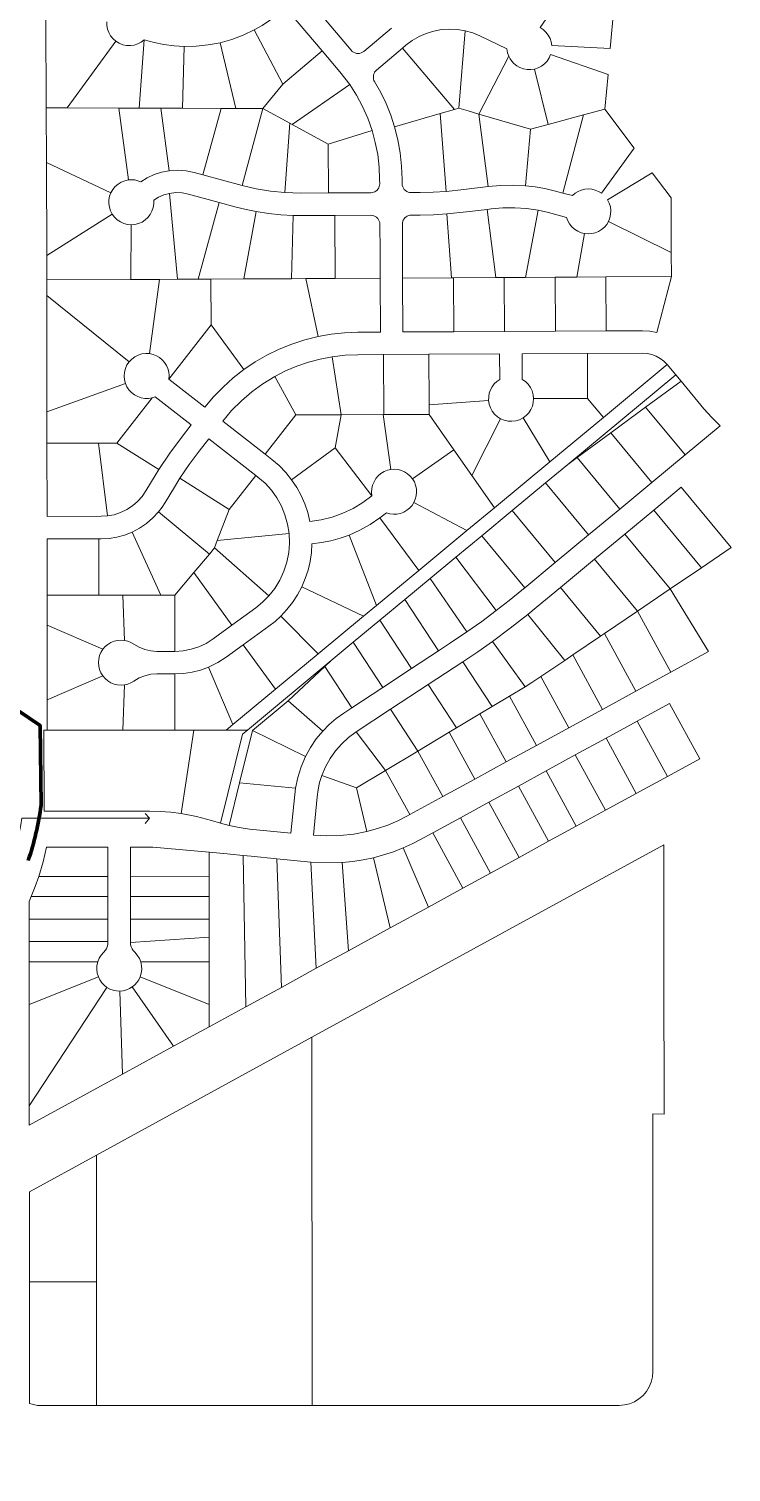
# Model space of a CAD drawing. Header units: feet. Extents: x 2741712 to 2750472, y 1004852 to 1013442.
# Drawn here: x 2748906 to 2750467, y 1007276 to 1010485 of the extents above; entities that cross this region are included whole.
import ezdxf
from ezdxf.lldxf.tags import DXFTag

# ---------------------------------------------------------------- set-up
doc = ezdxf.new("R2010")
doc.units = ezdxf.units.FT
doc.header["$LTSCALE"] = 0.015
doc.header["$MEASUREMENT"] = 0
doc.layers.add('Carver County Parcels', color=7, linetype='Continuous')
doc.layers.add('F1', color=112, linetype='F1', lineweight=5)
doc.layers.add('Route_3_PSAs', color=1, linetype='Continuous', lineweight=100)
doc.styles.add('Line', font='txt.shx', dxfattribs={"height": 3})
tags = doc.linetypes.add('BBF', pattern='A,100,-5,["BBF",Line,S=1,R=0,X=0,Y=-1.5],-12', length=117).pattern_tags.tags
tags[6] = DXFTag(74, 10)
tags = doc.linetypes.add('F1', pattern='A,15,-5,["F1",Line,S=1.5,R=0,X=0,Y=-1.5],-12', length=32).pattern_tags.tags
tags[6] = DXFTag(74, 10)

msp = doc.modelspace()

# ---------------------------------------------------------------- linework, layer by layer
at = {"layer": 'Carver County Parcels', "lineweight": 5, "ltscale": 100}
for points in [[(2750206.1, 1010530), (2750107.3, 1010583), (2750042.3, 1010487.8), (2750049.2, 1010483.2), (2750055.3, 1010477.5), (2750060.4, 1010470.9), (2750064.3, 1010463.6), (2750066.9, 1010455.6), (2750068.1, 1010447.4), (2750198.2, 1010441.4), (2750206.1, 1010530)], [(2749908.3, 1010469.2), (2749892.4, 1010475.8), (2749875.8, 1010480.6), (2749861.6, 1010308.4), (2749882.7, 1010302.3), (2749906.4, 1010295.4), (2749972.5, 1010423.8), (2749969.8, 1010431.8), (2749968.4, 1010440.3), (2749908.3, 1010469.2)], [(2749668.9, 1010259), (2749659.4, 1010285.9), (2749647.9, 1010311.9), (2749634.4, 1010337.1), (2749619.1, 1010361.1), (2749491.2, 1010272.3), (2749571.4, 1010228.7), (2749668.9, 1010259)], [(2750333.2, 1010108.9), (2750291.5, 1010164.7), (2750192.2, 1010104.7), (2750195.9, 1010097.3), (2750198.3, 1010089.3), (2750199.4, 1010081), (2750199, 1010072.7), (2750197.3, 1010064.5), (2750194.3, 1010056.8), (2750333.7, 1009987.9), (2750333.2, 1010108.9)], [(2749260.8, 1010117.5), (2749246.9, 1010120.2), (2749232.8, 1010120.7), (2749218.8, 1010119), (2749236.4, 1009928.1), (2749282.8, 1009928.3), (2749329.3, 1010098.9), (2749260.8, 1010117.5)], [(2749133.7, 1010049.3), (2749125.4, 1010050.1), (2749117.3, 1010052.2), (2749109.7, 1010055.6), (2749102.8, 1010060.3), (2749096.8, 1010066), (2749091.7, 1010072.6), (2748946.2, 1009980.7), (2748946.5, 1009926.5), (2749132.8, 1009927.5), (2749133.7, 1010049.3)], [(2749493.8, 1010069.9), (2749466.2, 1010071.4), (2749438.6, 1010074.2), (2749411.2, 1010078.5), (2749383.8, 1009928.9), (2749490, 1009929.4), (2749493.8, 1010069.9)], [(2749383.9, 1009727.2), (2749311.4, 1009826.5), (2749217.4, 1009706.2), (2749297.6, 1009643.6), (2749316.9, 1009666.7), (2749337.9, 1009688.4), (2749360.2, 1009708.6), (2749383.9, 1009727.2)], [(2749795.3, 1009761.2), (2749694.3, 1009760.7), (2749695, 1009627.1), (2749796, 1009627.1), (2749795.9, 1009649.2), (2749795.3, 1009761.2)], [(2750270.3, 1009763.8), (2750147.3, 1009763.1), (2750147.8, 1009663.1), (2750182.8, 1009620.9), (2750324.6, 1009738.4), (2750317.5, 1009745.8), (2750309.3, 1009752.2), (2750300.3, 1009757.2), (2750290.7, 1009760.9), (2750280.6, 1009763.1), (2750270.3, 1009763.8)], [(2750406.3, 1009640.4), (2750355.5, 1009701.7), (2750276.6, 1009643.6), (2750364.3, 1009537.6), (2750442.2, 1009602.1), (2750423.7, 1009620.7), (2750406.3, 1009640.4)], [(2749266.8, 1009604.2), (2749186.7, 1009666.8), (2749180.3, 1009664.7), (2749101.6, 1009563.8), (2749195.3, 1009505.2), (2749219.4, 1009541.6), (2749245.3, 1009576.6), (2749266.8, 1009604.2)], [(2749061, 1009563.8), (2748946.6, 1009563.7), (2748946.7, 1009401), (2749066.7, 1009401.1), (2749080.9, 1009401.9), (2749061, 1009563.8)], [(2749410.5, 1009492), (2749306.2, 1009573.5), (2749284.7, 1009545.9), (2749262.7, 1009516.3), (2749242.1, 1009485.7), (2749351.2, 1009415.9), (2749410.5, 1009492)], [(2750466.6, 1009331.7), (2750355.9, 1009465.6), (2750294.7, 1009414.9), (2750400.6, 1009286.9), (2750466.6, 1009331.7)], [(2749772.8, 1009280.9), (2749686.4, 1009397.4), (2749664.7, 1009382.7), (2749641.7, 1009370), (2749617.7, 1009359.3), (2749678.9, 1009203.1), (2749772.8, 1009280.9)], [(2749061.8, 1009351.1), (2748946.7, 1009351), (2748946.8, 1009225.8), (2749061.9, 1009225.8), (2749061.8, 1009351.1)], [(2749649.8, 1009178.9), (2749512.6, 1009244.5), (2749503.1, 1009226.7), (2749492.1, 1009209.8), (2749479.7, 1009193.9), (2749466, 1009179.2), (2749548.8, 1009095.2), (2749649.8, 1009178.9)], [(2750397.1, 1008862.3), (2750330.1, 1008985.2), (2750258.2, 1008945.9), (2750325.2, 1008823), (2750397.1, 1008862.3)], [(2749082, 1008665.7), (2748945.6, 1008665.6), (2748937.8, 1008632.9), (2748928.3, 1008600.6), (2749082, 1008600.7), (2749082, 1008665.7)], [(2749182, 1008665.7), (2749132, 1008665.7), (2749132, 1008600.7), (2749307, 1008600.8), (2749307, 1008654.2), (2749182, 1008665.7)], [(2749400.6, 1008645.2), (2749382.2, 1008647), (2749388.2, 1008310.6), (2749467.4, 1008353.9), (2749457.4, 1008639.7), (2749400.6, 1008645.2)], [(2749535.6, 1007424.3), (2749535.2, 1008242.8), (2749056.3, 1007981), (2749056.5, 1007699.1), (2749056.6, 1007424.1), (2749535.6, 1007424.3)]]:
    msp.add_lwpolyline(points, close=True, dxfattribs=at)
for points in [[(2748943.7, 1010509.1), (2748944.6, 1010309.5), (2748991.3, 1010309.3), (2749099.6, 1010457.2), (2749093.3, 1010462.6), (2749088, 1010469.1), (2749083.9, 1010476.3), (2749081, 1010484.1), (2749079.4, 1010492.3), (2749079.3, 1010500.6), (2749079.3, 1010500.6)], [(2749558.1, 1010435.7), (2749490.2, 1010515.9), (2749490.2, 1010515.9), (2749487.8, 1010518.2), (2749485.2, 1010520.1), (2749482.2, 1010521.5), (2749479.1, 1010522.4), (2749475.8, 1010522.8), (2749472.6, 1010522.7), (2749469.4, 1010522), (2749466.3, 1010520.8), (2749463.5, 1010519.2), (2749441.3, 1010503.5), (2749424.4, 1010492.3), (2749406.9, 1010482.3)], [(2749552.7, 1010519.5), (2749622.5, 1010437.1), (2749624.9, 1010434.6), (2749627.8, 1010432.6), (2749631, 1010431.2), (2749634.3, 1010430.3), (2749637.8, 1010430), (2749641.3, 1010430.3), (2749644.7, 1010431.2), (2749647.8, 1010432.7), (2749650.7, 1010434.7), (2749711.7, 1010486.4), (2749711.7, 1010486.4)], [(2749470.9, 1010361.7), (2749406.9, 1010482.3), (2749382.6, 1010470.7), (2749357.4, 1010461.2), (2749331.4, 1010453.9), (2749365.9, 1010307.8), (2749426.5, 1010307.5)], [(2749875.8, 1010480.6), (2749858.5, 1010483.5), (2749840.9, 1010484.3), (2749823.4, 1010483.1), (2749806.1, 1010479.9), (2749789.3, 1010474.8), (2749773.2, 1010467.7), (2749758, 1010458.8), (2749744, 1010448.3), (2749736.4, 1010441.8), (2749851.8, 1010305.6)], [(2749162.8, 1010460.5), (2749156, 1010455.3), (2749148.4, 1010451.4), (2749140.3, 1010448.8), (2749131.8, 1010447.6), (2749123.2, 1010447.9), (2749114.9, 1010449.6), (2749106.9, 1010452.7), (2749099.6, 1010457.2)], [(2749251.2, 1010445.6), (2749228.8, 1010447), (2749206.5, 1010449.9), (2749184.4, 1010454.4), (2749162.8, 1010460.5), (2749151.2, 1010308.7), (2749199.4, 1010308.5), (2749247.9, 1010308.3)], [(2749331.4, 1010453.9), (2749305, 1010448.9), (2749278.2, 1010446.1), (2749251.2, 1010445.6), (2749247.9, 1010308.3), (2749333.3, 1010307.9)], [(2749619.1, 1010361.1), (2749608.5, 1010375.5), (2749597.2, 1010389.5), (2749597.2, 1010389.5), (2749558.1, 1010435.7), (2749470.9, 1010361.7), (2749426.5, 1010307.5), (2749485.8, 1010275.2), (2749491.2, 1010272.3)], [(2749736.4, 1010441.8), (2749678.7, 1010393), (2749676.5, 1010390.8), (2749674.6, 1010388.2), (2749673.2, 1010385.5), (2749672.2, 1010382.5), (2749671.7, 1010379.4), (2749671.7, 1010376.3), (2749672.2, 1010373.2), (2749673.1, 1010370.2), (2749674.5, 1010367.4), (2749688, 1010343.3), (2749699.9, 1010318.5), (2749710.2, 1010292.9), (2749718.8, 1010266.8), (2749820, 1010296.3)], [(2749906.4, 1010295.4), (2750020.8, 1010262.1), (2750059.8, 1010272.4), (2750030, 1010395.4), (2750021.8, 1010394.1), (2750013.5, 1010394.2), (2750005.3, 1010395.7), (2749997.4, 1010398.5), (2749990.2, 1010402.6), (2749983.7, 1010407.9), (2749983.7, 1010407.9), (2749979.3, 1010412.7), (2749975.6, 1010418), (2749972.5, 1010423.8)], [(2750059.8, 1010272.4), (2750138.6, 1010293.4), (2750186.2, 1010306), (2750193.1, 1010383.6), (2750193.1, 1010383.6), (2750065.5, 1010427.7), (2750062.2, 1010420.1), (2750057.6, 1010413.1), (2750051.9, 1010407), (2750045.3, 1010402), (2750037.9, 1010398), (2750030, 1010395.4)], [(2748944.6, 1010309.5), (2748945.2, 1010187.6), (2749088.7, 1010120.5), (2749092.9, 1010127.7), (2749098.2, 1010134.2), (2749104.4, 1010139.6), (2749111.5, 1010144), (2749119.3, 1010147.1), (2749127.4, 1010148.9), (2749106.1, 1010308.8)], [(2748991.3, 1010309.3), (2749106.1, 1010308.8), (2749151.2, 1010308.7), (2749151.2, 1010308.7)], [(2749199.4, 1010308.5), (2749218, 1010169.5), (2749236.7, 1010170.7), (2749255.5, 1010169.5), (2749273.9, 1010165.8), (2749293.2, 1010160.5)], [(2749365.9, 1010307.8), (2749333.3, 1010307.9), (2749293.2, 1010160.5), (2749380, 1010136.9), (2749426.5, 1010307.5)], [(2749861.6, 1010308.4), (2749851.8, 1010305.6), (2749820, 1010296.3), (2749833.4, 1010123.3), (2749872.4, 1010127.3), (2749926.9, 1010134.2)], [(2749906.4, 1010295.4), (2749926.9, 1010134.2), (2749954.4, 1010136.8), (2749982.1, 1010137.3), (2750009.6, 1010135.8)], [(2750020.8, 1010262.1), (2750009.6, 1010135.8), (2750031.2, 1010133.3), (2750052.5, 1010129.6), (2750073.6, 1010124.7), (2750092.9, 1010119.6), (2750092.9, 1010119.6), (2750138.6, 1010293.4)], [(2750092.9, 1010119.6), (2750113.9, 1010114.1), (2750119.9, 1010119.2), (2750126.5, 1010123.3), (2750133.8, 1010126.4), (2750141.4, 1010128.2), (2750149.3, 1010128.9), (2750157.1, 1010128.3), (2750164.8, 1010126.5), (2750172, 1010123.5), (2750178.7, 1010119.4), (2750251, 1010219.3), (2750251, 1010219.3), (2750186.2, 1010306)], [(2749485.8, 1010275.2), (2749475.3, 1010120.8), (2749510.9, 1010119.7), (2749571.9, 1010120), (2749571.4, 1010228.7)], [(2749571.9, 1010120), (2749665.9, 1010120.4), (2749669, 1010120.7), (2749672, 1010121.4), (2749674.9, 1010122.6), (2749677.6, 1010124.3), (2749680, 1010126.3), (2749682, 1010128.7), (2749683.6, 1010131.4), (2749684.8, 1010134.3), (2749685.5, 1010137.4), (2749685.8, 1010140.5), (2749685.7, 1010149.9), (2749685.7, 1010149.9), (2749684.6, 1010177.6), (2749681.4, 1010205.1), (2749676.1, 1010232.3), (2749668.9, 1010259)], [(2749718.8, 1010266.8), (2749726, 1010238.1), (2749731.3, 1010209), (2749734.5, 1010179.7), (2749735.7, 1010150.1), (2749735.8, 1010140.7), (2749736.1, 1010137.3), (2749737, 1010133.9), (2749738.5, 1010130.7), (2749740.5, 1010127.9), (2749743, 1010125.4), (2749745.8, 1010123.5), (2749749, 1010122), (2749752.4, 1010121.1), (2749755.8, 1010120.8), (2749775.8, 1010120.9), (2749804.6, 1010121.6), (2749833.4, 1010123.3), (2749833.4, 1010123.3)], [(2748945.2, 1010187.6), (2748946.2, 1009980.7)], [(2749127.4, 1010148.9), (2749134.4, 1010149.3), (2749141.5, 1010148.8), (2749148.3, 1010147.2), (2749154.9, 1010144.7), (2749169.5, 1010153.8), (2749185, 1010160.9), (2749201.2, 1010166.2), (2749218, 1010169.5)], [(2749380, 1010136.9), (2749411.4, 1010129.4), (2749443.2, 1010124.1), (2749475.3, 1010120.8)], [(2749091.7, 1010072.6), (2749087.9, 1010080), (2749085.3, 1010088), (2749084.1, 1010096.2), (2749084.3, 1010104.5), (2749085.8, 1010112.7), (2749088.7, 1010120.5), (2749088.7, 1010120.5)], [(2749218.8, 1010119), (2749206.5, 1010115.6), (2749194.7, 1010110.6), (2749183.8, 1010103.9), (2749183.9, 1010095.6), (2749182.6, 1010087.4), (2749179.9, 1010079.5), (2749175.9, 1010072.1), (2749170.8, 1010065.5), (2749164.7, 1010059.9), (2749157.7, 1010055.3), (2749150.1, 1010052), (2749142, 1010050), (2749133.7, 1010049.3)], [(2749411.2, 1010078.5), (2749389, 1010083.1), (2749366.9, 1010088.6), (2749366.9, 1010088.6), (2749329.3, 1010098.9)], [(2749490, 1009929.4), (2749521.5, 1009929.6), (2749586.8, 1009930), (2749586.1, 1010070), (2749511.1, 1010069.7), (2749511.1, 1010069.7), (2749493.8, 1010069.9)], [(2749686.7, 1009930.5), (2749686.5, 1009990.1), (2749686.2, 1010050.5), (2749685.9, 1010054), (2749684.9, 1010057.3), (2749683.5, 1010060.5), (2749681.4, 1010063.3), (2749679, 1010065.8), (2749676.1, 1010067.8), (2749672.9, 1010069.2), (2749669.6, 1010070.1), (2749666.1, 1010070.4), (2749666.1, 1010070.4), (2749586.1, 1010070)], [(2749834.8, 1010073.3), (2749805.5, 1010071.6), (2749776.1, 1010070.9), (2749756.1, 1010070.8), (2749753, 1010070.6), (2749749.9, 1010069.8), (2749747, 1010068.6), (2749744.3, 1010067), (2749742, 1010064.9), (2749739.9, 1010062.5), (2749738.3, 1010059.8), (2749737.1, 1010056.9), (2749736.4, 1010053.9), (2749736.2, 1010050.7), (2749736.7, 1009930.8)], [(2749924.3, 1010083.5), (2749878.7, 1010077.7), (2749834.8, 1010073.3), (2749845.4, 1009931.3), (2749849.7, 1009931.4), (2749943.6, 1009931.9), (2749943.6, 1009931.9)], [(2750009.6, 1009932.2), (2750038, 1010081.5), (2750038, 1010081.5), (2750012, 1010085.4), (2749985.8, 1010087.2), (2749959.5, 1010086.9), (2749933.3, 1010084.6), (2749924.3, 1010083.5), (2749943.6, 1009931.9)], [(2750141, 1010029.6), (2750133.1, 1010031.6), (2750125.7, 1010034.9), (2750118.9, 1010039.3), (2750112.9, 1010044.7), (2750107.9, 1010051), (2750103.9, 1010058.1), (2750101.2, 1010065.7), (2750060.9, 1010076.3), (2750060.9, 1010076.3), (2750038, 1010081.5)], [(2750194.3, 1010056.8), (2750190.2, 1010049.9), (2750185, 1010043.8), (2750179, 1010038.5), (2750172.1, 1010034.3), (2750164.7, 1010031.3), (2750156.9, 1010029.5), (2750148.9, 1010028.9), (2750141, 1010029.6), (2750124.2, 1009932.8)], [(2750334, 1009934), (2750333.7, 1009987.9), (2750333.7, 1009987.9)], [(2749282.8, 1009928.3), (2749310.9, 1009928.5), (2749383.8, 1009928.9)], [(2749521.5, 1009929.6), (2749549, 1009800.9), (2749578.1, 1009806.1), (2749607.5, 1009809.2), (2749637, 1009810.4), (2749687.4, 1009810.7), (2749686.7, 1009930.5), (2749586.8, 1009930), (2749586.8, 1009930)], [(2749845.4, 1009931.3), (2749736.7, 1009930.8), (2749737.4, 1009810.9), (2749850.4, 1009811.5), (2749849.7, 1009931.4)], [(2749850.4, 1009811.5), (2749963.3, 1009812.1), (2749962.7, 1009932), (2749943.6, 1009931.9), (2749943.6, 1009931.9)], [(2749963.3, 1009812.1), (2750076.3, 1009812.7), (2750075.7, 1009932.6), (2750009.6, 1009932.2), (2750009.6, 1009932.2), (2749962.7, 1009932)], [(2750076.3, 1009812.7), (2750189.3, 1009813.3), (2750188.6, 1009933.2), (2750124.2, 1009932.8), (2750124.2, 1009932.8), (2750075.7, 1009932.6)], [(2750189.3, 1009813.3), (2750270.1, 1009813.8), (2750285.9, 1009812.8), (2750301.4, 1009809.8), (2750334.3, 1009934), (2750334, 1009934), (2750334, 1009934), (2750188.6, 1009933.2)], [(2748946.5, 1009926.5), (2748946.5, 1009891.9), (2749129, 1009744.6), (2749134.9, 1009750.7), (2749141.8, 1009755.8), (2749149.4, 1009759.6), (2749157.6, 1009762), (2749166.1, 1009763.1), (2749174.6, 1009762.7), (2749196.9, 1009927.9), (2749132.8, 1009927.5), (2749132.8, 1009927.5)], [(2749196.9, 1009927.9), (2749236.4, 1009928.1), (2749236.4, 1009928.1)], [(2749311.4, 1009826.5), (2749310.9, 1009928.5)], [(2748946.5, 1009891.9), (2748946.6, 1009633.4)], [(2749383.9, 1009727.2), (2749409.1, 1009744.2), (2749435.3, 1009759.4), (2749462.6, 1009772.7), (2749490.7, 1009784.1), (2749519.6, 1009793.5), (2749549, 1009800.9)], [(2749120.9, 1009696.2), (2749118.7, 1009704.4), (2749117.9, 1009712.9), (2749118.6, 1009721.4), (2749120.7, 1009729.7), (2749124.3, 1009737.5), (2749129, 1009744.6), (2749129, 1009744.6)], [(2749174.6, 1009762.7), (2749182.3, 1009761), (2749189.6, 1009758.2), (2749196.4, 1009754.2), (2749202.5, 1009749.2), (2749207.7, 1009743.3), (2749212, 1009736.7), (2749215.2, 1009729.5), (2749217.1, 1009721.9), (2749217.9, 1009714), (2749217.4, 1009706.2)], [(2749580.5, 1009755.9), (2749553.8, 1009750.7), (2749527.5, 1009743.7), (2749501.7, 1009734.9), (2749476.7, 1009724.2), (2749452.5, 1009711.8), (2749499.8, 1009627), (2749600.5, 1009627), (2749600.5, 1009627)], [(2749694.3, 1009760.7), (2749637.3, 1009760.4), (2749608.8, 1009759.2), (2749580.5, 1009755.9), (2749600.5, 1009627), (2749693.6, 1009627.1), (2749695, 1009627.1)], [(2749927.9, 1009658.9), (2749928, 1009666.8), (2749929.4, 1009674.6), (2749931.9, 1009682.1), (2749935.6, 1009689.1), (2749940.4, 1009695.4), (2749946.1, 1009700.9), (2749952.6, 1009705.4), (2749952.3, 1009762.1), (2749952.3, 1009762.1), (2749795.3, 1009761.2)], [(2750147.3, 1009763.1), (2750002.3, 1009762.3), (2750002.6, 1009705.6), (2750009.7, 1009700.7), (2750015.9, 1009694.6), (2750020.9, 1009687.5), (2750024.6, 1009679.7), (2750027, 1009671.3), (2750027.8, 1009662.7), (2750147.8, 1009663.1)], [(2750344, 1009715.6), (2750324.6, 1009738.4)], [(2749452.5, 1009711.8), (2749426.4, 1009695.8), (2749401.6, 1009677.8), (2749378.4, 1009657.9), (2749356.8, 1009636.2), (2749337, 1009612.9), (2749431.3, 1009539.2)], [(2750355.5, 1009701.7), (2750344, 1009715.6), (2750103.9, 1009516.4), (2750124.6, 1009531.7), (2750199.1, 1009586.6)], [(2749180.3, 1009664.7), (2749172.2, 1009663.3), (2749164, 1009663.3), (2749155.9, 1009664.6), (2749148.2, 1009667.2), (2749140.9, 1009671), (2749134.4, 1009676), (2749128.8, 1009682), (2749124.3, 1009688.8), (2749120.9, 1009696.2), (2748946.6, 1009633.4), (2748946.6, 1009563.7)], [(2749954.6, 1009617.9), (2749947.4, 1009622.5), (2749941.2, 1009628.2), (2749935.9, 1009634.9), (2749931.9, 1009642.4), (2749929.2, 1009650.5), (2749927.9, 1009658.9), (2749795.9, 1009649.2)], [(2750027.8, 1009662.7), (2750027.1, 1009654.2), (2750025.1, 1009646), (2750021.6, 1009638.2), (2750016.9, 1009631.1), (2750011.1, 1009624.9), (2750004.3, 1009619.8), (2750063.9, 1009522.2), (2750182.8, 1009620.9)], [(2750276.6, 1009643.6), (2750199.1, 1009586.6), (2750290.4, 1009476.2), (2750364.3, 1009537.6), (2750364.3, 1009537.6)], [(2749499.8, 1009627), (2749431.3, 1009539.2), (2749446, 1009527.7), (2749462.1, 1009514), (2749476.9, 1009498.8), (2749490.2, 1009482.4), (2749586.8, 1009553.5), (2749600.5, 1009627), (2749600.5, 1009627)], [(2749693.6, 1009627.1), (2749710.8, 1009505.1), (2749718.7, 1009505.6), (2749726.5, 1009504.8), (2749734.1, 1009502.9), (2749741.3, 1009499.7), (2749747.9, 1009495.5), (2749753.8, 1009490.3), (2749758.8, 1009484.2), (2749850.9, 1009548.6)], [(2749796, 1009627.1), (2749850.9, 1009548.6), (2749890.5, 1009492)], [(2750004.3, 1009619.8), (2749996.6, 1009615.9), (2749988.3, 1009613.3), (2749979.7, 1009612.3), (2749971.1, 1009612.7), (2749962.6, 1009614.6), (2749954.6, 1009617.9), (2749890.5, 1009492), (2749940.7, 1009420.1), (2750063.9, 1009522.2), (2750063.9, 1009522.2)], [(2749061, 1009563.8), (2749101.6, 1009563.8)], [(2749586.8, 1009553.5), (2749668.6, 1009446.9), (2749667.8, 1009454.9), (2749668.3, 1009462.9), (2749670.1, 1009470.7), (2749673.2, 1009478.1), (2749677.3, 1009485), (2749682.6, 1009491.1), (2749688.7, 1009496.2), (2749695.5, 1009500.4), (2749703, 1009503.4), (2749710.8, 1009505.1)], [(2750103.9, 1009516.4), (2750054.4, 1009475.4), (2750149.8, 1009359.7), (2750219.1, 1009417.2), (2750219.1, 1009417.2)], [(2750124.6, 1009531.7), (2750219.1, 1009417.2), (2750290.4, 1009476.2), (2750290.4, 1009476.2)], [(2749080.9, 1009401.9), (2749095.7, 1009404.7), (2749110.1, 1009409.4), (2749123.7, 1009416), (2749136.3, 1009424.2), (2749147.8, 1009434), (2749157.9, 1009445.1), (2749166.5, 1009457.5), (2749187.1, 1009491.8), (2749195.3, 1009505.2)], [(2749242.1, 1009485.7), (2749229.9, 1009466.1), (2749209.4, 1009431.8), (2749202.4, 1009421.2), (2749194.6, 1009411.1), (2749307.5, 1009317.3), (2749318.9, 1009330.9), (2749325, 1009347), (2749351.2, 1009415.9), (2749351.2, 1009415.9)], [(2749484.4, 1009363.2), (2749481.1, 1009383.9), (2749475.4, 1009404.1), (2749467.4, 1009423.5), (2749457.3, 1009441.9), (2749445.1, 1009458.9), (2749431, 1009474.5), (2749415.3, 1009488.3), (2749415.3, 1009488.3), (2749410.5, 1009492)], [(2749490.2, 1009482.4), (2749501.5, 1009465.4), (2749511.3, 1009447.6), (2749519.6, 1009428.9), (2749526.1, 1009409.6), (2749530.9, 1009389.8), (2749555.9, 1009393.3), (2749580.4, 1009399.3), (2749604.1, 1009407.8), (2749626.9, 1009418.6), (2749648.5, 1009431.7), (2749668.6, 1009446.9), (2749668.6, 1009446.9)], [(2749758.8, 1009484.2), (2749762.8, 1009477.5), (2749765.6, 1009470.2), (2749767.3, 1009462.5), (2749767.8, 1009454.6), (2749767, 1009446.8), (2749765, 1009439.2), (2749761.9, 1009432), (2749879.4, 1009369.3), (2749940.7, 1009420.1)], [(2750054.4, 1009475.4), (2749980.5, 1009414.1), (2750075.9, 1009298.4), (2750149.8, 1009359.7), (2750149.8, 1009359.7)], [(2749761.9, 1009432), (2749757.6, 1009425.4), (2749752.3, 1009419.4), (2749746.2, 1009414.4), (2749739.3, 1009410.5), (2749731.9, 1009407.6), (2749724.1, 1009406), (2749716.2, 1009405.6), (2749708.4, 1009406.5), (2749700.7, 1009408.6), (2749686.4, 1009397.4)], [(2749194.6, 1009411.1), (2749181.9, 1009397.4), (2749167.6, 1009385.2), (2749152.1, 1009374.6), (2749135.5, 1009365.9), (2749199.2, 1009225.9), (2749230.9, 1009225.9), (2749272.8, 1009275.9)], [(2749980.5, 1009414.1), (2749912.7, 1009358), (2750008.2, 1009242.2), (2750075.9, 1009298.4), (2750075.9, 1009298.4)], [(2750294.7, 1009414.9), (2750230.6, 1009361.7), (2750331.4, 1009239.9), (2750400.6, 1009286.9), (2750400.6, 1009286.9)], [(2749135.5, 1009365.9), (2749119, 1009359.5), (2749101.9, 1009354.8), (2749084.5, 1009352), (2749066.8, 1009351.1), (2749061.8, 1009351.1)], [(2749439.7, 1009224), (2749452.9, 1009240.9), (2749464.1, 1009259.3), (2749473, 1009278.8), (2749479.6, 1009299.3), (2749483.7, 1009320.3), (2749485.3, 1009341.7), (2749484.4, 1009363.2), (2749325, 1009347)], [(2749617.7, 1009359.3), (2749597.7, 1009352.3), (2749577.2, 1009346.7), (2749556.4, 1009342.6), (2749535.3, 1009340), (2749534.1, 1009320.3), (2749531.2, 1009300.7), (2749526.6, 1009281.5), (2749520.4, 1009262.7), (2749512.6, 1009244.5)], [(2749772.8, 1009280.9), (2749879.4, 1009369.3), (2749879.4, 1009369.3)], [(2749912.7, 1009358), (2749854.7, 1009309.9), (2749944.5, 1009191.4), (2749973.2, 1009213.7), (2750001.4, 1009236.6), (2750008.2, 1009242.2), (2750008.2, 1009242.2)], [(2750230.6, 1009361.7), (2750163, 1009305.7), (2750258.5, 1009190.4), (2750331.4, 1009239.9), (2750331.4, 1009239.9)], [(2749307.5, 1009317.3), (2749272.8, 1009275.9), (2749357.6, 1009159), (2749410.3, 1009197.3), (2749425.7, 1009209.9), (2749439.7, 1009224), (2749439.7, 1009224), (2749318.9, 1009330.9)], [(2749854.7, 1009309.9), (2749798.1, 1009262.9), (2749879.8, 1009144.3), (2749912.4, 1009167.5), (2749944.5, 1009191.4), (2749944.5, 1009191.4)], [(2750163, 1009305.7), (2750087.2, 1009242.8), (2750176.6, 1009134.8), (2750185.3, 1009140.7)], [(2749798.1, 1009262.9), (2749741.9, 1009216.3), (2749816.5, 1009102.1), (2749843.1, 1009119.5), (2749879.8, 1009144.3), (2749879.8, 1009144.3)], [(2748946.8, 1009225.8), (2748946.8, 1009158.8), (2749070.6, 1009105.4), (2749075.8, 1009111.3), (2749081.8, 1009116.4), (2749088.5, 1009120.5), (2749095.7, 1009123.4), (2749103.4, 1009125.2), (2749111.2, 1009125.8), (2749119, 1009125.1), (2749114.8, 1009225.8)], [(2749061.9, 1009225.8), (2749114.8, 1009225.8), (2749199.2, 1009225.9), (2749199.2, 1009225.9)], [(2749230.9, 1009225.9), (2749230.9, 1009100.8), (2749249, 1009102), (2749266.7, 1009105.4), (2749283.9, 1009111), (2749300.3, 1009118.7), (2749315.6, 1009128.4), (2749357.6, 1009159), (2749357.6, 1009159)], [(2750087.2, 1009242.8), (2750033.3, 1009198.2), (2750014.8, 1009183), (2750097.1, 1009080.8), (2750114.7, 1009092.8)], [(2750258.5, 1009190.4), (2750332.5, 1009054.9), (2750416.3, 1009100.7), (2750416.3, 1009100.7), (2750331.4, 1009239.9)], [(2749649.8, 1009178.9), (2749678.9, 1009203.1), (2749678.9, 1009203.1)], [(2749741.9, 1009216.3), (2749686.4, 1009170.3), (2749756.6, 1009062.7), (2749816.5, 1009102.1), (2749816.5, 1009102.1)], [(2748946.8, 1009158.8), (2748946.9, 1008992.8)], [(2749466, 1009179.2), (2749453.3, 1009167.5), (2749439.7, 1009156.9), (2749382.2, 1009115.1), (2749454, 1009016.6), (2749548.8, 1009095.2), (2749548.8, 1009095.2)], [(2749686.4, 1009170.3), (2749627.1, 1009121.1), (2749692.7, 1009020.7), (2749756.6, 1009062.7), (2749756.6, 1009062.7)], [(2750014.8, 1009183), (2749976, 1009152.5), (2749936.4, 1009123.1), (2750009.1, 1009022.3), (2750024.1, 1009031.3), (2750044, 1009044.8)], [(2750258.5, 1009190.4), (2750185.3, 1009140.7), (2750255.3, 1009012.7), (2750332.5, 1009054.9), (2750332.5, 1009054.9)], [(2750176.6, 1009134.8), (2750114.7, 1009092.8), (2750180.7, 1008971.9), (2750255.3, 1009012.7), (2750255.3, 1009012.7)], [(2749070.7, 1009046.2), (2749066.5, 1009052.9), (2749063.4, 1009060.2), (2749061.6, 1009067.9), (2749060.9, 1009075.8), (2749061.6, 1009083.7), (2749063.4, 1009091.4), (2749066.5, 1009098.7), (2749070.6, 1009105.4), (2749070.6, 1009105.4)], [(2749119, 1009125.1), (2749126.3, 1009123.4), (2749133.1, 1009120.6), (2749139.5, 1009116.8), (2749151.2, 1009109.9), (2749163.8, 1009104.9), (2749177, 1009101.9), (2749190.4, 1009100.8), (2749230.9, 1009100.8)], [(2749382.2, 1009115.1), (2749345, 1009088), (2749326, 1009075.8), (2749305.8, 1009066), (2749359.5, 1008938.2)], [(2749627.1, 1009121.1), (2749578.2, 1009080.5), (2749563.9, 1009067.1), (2749623.7, 1008975.4), (2749692.7, 1009020.7), (2749692.7, 1009020.7)], [(2749936.4, 1009123.1), (2749903.7, 1009100.1), (2749870.6, 1009077.8), (2749935.8, 1008978.3), (2749974.3, 1009001.4)], [(2749305.8, 1009066), (2749287.8, 1009059.4), (2749269.1, 1009054.7), (2749250.1, 1009051.8), (2749230.9, 1009050.9), (2749231, 1008925.9), (2749273.1, 1008925.9), (2749344.8, 1008926)], [(2749454, 1009016.6), (2749359.5, 1008938.2), (2749344.8, 1008926), (2749391.8, 1008926), (2749578.2, 1009080.5)], [(2749563.9, 1009067.1), (2749482.6, 1008990.9), (2749559.2, 1008923.6), (2749573.7, 1008938.3), (2749589.4, 1008951.8), (2749606.2, 1008963.8), (2749623.7, 1008975.4), (2749623.7, 1008975.4)], [(2749870.6, 1009077.8), (2749793.3, 1009027), (2749856.5, 1008930.6), (2749908.2, 1008961.7)], [(2750097.1, 1009080.8), (2750044, 1009044.8), (2750106.2, 1008931.1), (2750180.7, 1008971.9), (2750180.7, 1008971.9)], [(2749119.1, 1009026.5), (2749111.3, 1009025.8), (2749103.4, 1009026.4), (2749095.8, 1009028.2), (2749088.5, 1009031.1), (2749081.8, 1009035.2), (2749075.8, 1009040.2), (2749070.7, 1009046.2), (2748946.9, 1008992.8), (2748946.9, 1008925.8), (2749115, 1008925.9)], [(2749230.9, 1009050.9), (2749190.5, 1009050.8), (2749177, 1009049.8), (2749163.8, 1009046.7), (2749151.2, 1009041.7), (2749139.6, 1009034.8), (2749133.2, 1009031), (2749126.3, 1009028.2), (2749119.1, 1009026.5), (2749115, 1008925.9)], [(2749793.3, 1009027), (2749709.8, 1008972.1), (2749770.7, 1008879.1), (2749840.4, 1008921)], [(2750009.1, 1009022.3), (2749974.3, 1009001.4), (2750034.2, 1008891.8), (2750106.2, 1008931.1), (2750106.2, 1008931.1)], [(2749482.6, 1008990.9), (2749403.3, 1008925.1), (2749520.9, 1008867.3), (2749531.9, 1008887.2), (2749544.7, 1008906.1), (2749559.2, 1008923.6), (2749559.2, 1008923.6)], [(2749709.8, 1008972.1), (2749633.6, 1008922), (2749699, 1008836), (2749770.7, 1008879.1), (2749770.7, 1008879.1)], [(2749935.8, 1008978.3), (2749908.2, 1008961.7), (2749966.7, 1008854.9), (2750034.2, 1008891.8), (2750034.2, 1008891.8)], [(2750258.2, 1008945.9), (2750188.9, 1008908), (2750255.9, 1008785.1), (2750325.2, 1008823), (2750325.2, 1008823)], [(2748946.9, 1008925.8), (2748939.9, 1008925.8), (2748940, 1008745.6), (2749174.4, 1008745.7), (2749197.9, 1008745.2), (2749221.4, 1008743.4), (2749244.8, 1008740.5), (2749255.9, 1008813.3), (2749273.1, 1008925.9)], [(2749231, 1008925.9), (2749115, 1008925.9)], [(2749380.8, 1008916.9), (2749332.1, 1008718.9), (2749351.3, 1008713.6), (2749374.6, 1008808.5), (2749403.3, 1008925.1)], [(2749380.8, 1008916.9), (2749391.8, 1008926)], [(2749633.6, 1008922), (2749616.8, 1008909.6), (2749601.4, 1008895.5), (2749587.6, 1008879.8), (2749575.5, 1008862.6), (2749565.4, 1008844.3), (2749557.2, 1008825), (2749634.4, 1008797.2)], [(2749856.5, 1008930.6), (2749840.4, 1008921), (2749897.3, 1008816.9), (2749966.7, 1008854.9), (2749966.7, 1008854.9)], [(2750188.9, 1008908), (2750120.4, 1008870.6), (2750187.5, 1008747.7), (2750255.9, 1008785.1), (2750255.9, 1008785.1)], [(2749770.7, 1008879.1), (2749826.1, 1008778), (2749897.3, 1008816.9), (2749897.3, 1008816.9)], [(2750120.4, 1008870.6), (2750055.5, 1008835.1), (2750122.6, 1008712.2), (2750187.5, 1008747.7), (2750187.5, 1008747.7)], [(2749374.6, 1008808.5), (2749498.6, 1008796.5), (2749503.7, 1008820.8), (2749511.1, 1008844.5), (2749520.9, 1008867.3), (2749520.9, 1008867.3)], [(2749557.2, 1008825), (2749552.4, 1008809.6), (2749548.9, 1008793.8), (2749546.6, 1008777.8), (2749538.4, 1008692.2), (2749568.4, 1008690.6), (2749598.3, 1008691.4), (2749628.1, 1008694.7), (2749657.6, 1008700.5)], [(2749699, 1008836), (2749634.4, 1008797.2), (2749657.6, 1008700.5), (2749680.9, 1008706.9), (2749703.8, 1008714.8), (2749726, 1008724.2), (2749747.7, 1008735.1), (2749752.7, 1008737.9), (2749752.7, 1008737.9)], [(2749699, 1008836), (2749752.7, 1008737.9), (2749826.1, 1008778), (2749826.1, 1008778)], [(2750055.5, 1008835.1), (2749994.1, 1008801.5), (2750061.2, 1008678.6), (2750122.6, 1008712.2), (2750122.6, 1008712.2)], [(2749351.3, 1008713.6), (2749373.6, 1008709), (2749396.3, 1008705.9), (2749488.6, 1008697), (2749496.9, 1008782.6), (2749498.6, 1008796.5), (2749498.6, 1008796.5)], [(2749994.1, 1008801.5), (2749928.3, 1008765.5), (2749995.4, 1008642.6), (2750061.2, 1008678.6), (2750061.2, 1008678.6)], [(2749928.3, 1008765.5), (2749865.1, 1008731), (2749932.3, 1008608.1), (2749995.4, 1008642.6), (2749995.4, 1008642.6)], [(2749244.8, 1008740.5), (2749278.8, 1008734), (2749312.3, 1008725.1), (2749332.1, 1008718.9)], [(2749865.1, 1008731), (2749803.7, 1008697.4), (2749870.9, 1008574.5), (2749932.3, 1008608.1), (2749932.3, 1008608.1)], [(2749803.7, 1008697.4), (2749776.4, 1008682.5), (2749757.6, 1008672.8), (2749738.3, 1008664), (2749793.9, 1008532.5), (2749870.9, 1008574.5), (2749870.9, 1008574.5)], [(2749382.2, 1008647), (2749353.8, 1008649.9), (2749346.8, 1008650.5), (2749346.8, 1008650.5), (2749307, 1008654.2)], [(2749535.6, 1007424.3), (2750217.9, 1007424.6), (2750229.6, 1007425.5), (2750241, 1007428.3), (2750251.9, 1007432.8), (2750261.9, 1007438.9), (2750270.9, 1007446.6), (2750278.5, 1007455.5), (2750284.7, 1007465.6), (2750289.2, 1007476.4), (2750291.9, 1007487.9), (2750292.8, 1007499.6), (2750292.6, 1008072.4), (2750317.6, 1008071.9), (2750317.4, 1008397.1), (2750317.4, 1008397.1), (2750317.3, 1008670.5), (2749535.2, 1008242.8)], [(2749738.3, 1008664), (2749716.5, 1008655.5), (2749694.4, 1008648.2), (2749671.9, 1008642.2), (2749671.9, 1008642.1), (2749709.2, 1008486.1), (2749793.9, 1008532.5), (2749793.9, 1008532.5)], [(2749467.4, 1008353.9), (2749545, 1008396.3), (2749532.7, 1008632.5), (2749532.7, 1008632.5), (2749457.4, 1008639.7)], [(2749602.7, 1008631.6), (2749532.7, 1008632.5)], [(2749671.9, 1008642.2), (2749649, 1008637.4), (2749625.9, 1008633.8), (2749602.7, 1008631.6), (2749616.3, 1008435.4), (2749709.2, 1008486.1)], [(2748928.3, 1008600.6), (2748920.4, 1008578), (2748911.7, 1008555.6), (2749082.1, 1008555.7), (2749082, 1008600.7), (2749082, 1008600.7)], [(2749132, 1008600.7), (2749132.1, 1008555.7), (2749307, 1008555.8), (2749307, 1008600.8), (2749307, 1008600.8)], [(2748911.7, 1008555.6), (2748907.1, 1008544.6), (2748907.1, 1008505.6), (2749082.1, 1008505.7), (2749082.1, 1008555.7), (2749082.1, 1008555.7)], [(2749132.1, 1008555.7), (2749132.1, 1008505.7), (2749307.1, 1008505.8), (2749307, 1008555.8), (2749307, 1008555.8)], [(2748907.1, 1008505.6), (2748907.1, 1008455.6), (2749082.1, 1008455.7), (2749082.1, 1008505.7), (2749082.1, 1008505.7)], [(2749132.1, 1008505.7), (2749132.1, 1008453.8), (2749307.1, 1008465.8), (2749307.1, 1008505.8), (2749307.1, 1008505.8)], [(2748907.1, 1008455.6), (2748907.1, 1008410.6)], [(2749059.4, 1008410.7), (2749062.6, 1008418.5), (2749067.1, 1008425.7), (2749072.7, 1008432), (2749076, 1008435.6), (2749078.6, 1008439.7), (2749080.5, 1008444.2), (2749081.7, 1008448.9), (2749082.1, 1008453.8), (2749082.1, 1008455.7), (2749082.1, 1008455.7)], [(2749132.1, 1008453.8), (2749132.5, 1008449), (2749133.7, 1008444.2), (2749135.6, 1008439.8), (2749138.2, 1008435.7), (2749141.5, 1008432), (2749147.2, 1008425.6), (2749151.8, 1008418.3), (2749155, 1008410.3)], [(2749307.1, 1008465.8), (2749307.1, 1008410.3), (2749307.1, 1008315.8), (2749307.2, 1008266.3), (2749388.2, 1008310.6)], [(2749545, 1008396.3), (2749616.3, 1008435.4)], [(2749060.7, 1008377.1), (2749058.2, 1008385.3), (2749057.2, 1008393.8), (2749057.6, 1008402.3), (2749059.4, 1008410.7), (2749059.4, 1008410.7), (2748907.1, 1008410.6), (2748907.2, 1008315.6)], [(2749307.1, 1008410.3), (2749155, 1008410.3), (2749156.7, 1008402), (2749157.1, 1008393.6), (2749156, 1008385.2), (2749153.6, 1008377.2), (2749307.1, 1008315.8)], [(2749079.8, 1008353.9), (2749073.7, 1008358.5), (2749068.5, 1008364), (2749064.1, 1008370.3), (2749060.7, 1008377.1), (2748907.2, 1008315.6), (2748907.3, 1008090.4)], [(2749153.6, 1008377.2), (2749150.4, 1008370.6), (2749146.3, 1008364.7), (2749141.4, 1008359.3), (2749135.8, 1008354.8), (2749228, 1008223), (2749307.2, 1008266.3)], [(2749108.7, 1008345.7), (2749101.1, 1008346.1), (2749093.6, 1008347.6), (2749086.4, 1008350.2), (2749079.8, 1008353.9), (2748907.3, 1008090.4), (2748907.3, 1008047.7), (2749114.4, 1008160.9)], [(2749135.8, 1008354.8), (2749129.6, 1008351), (2749122.9, 1008348.3), (2749115.9, 1008346.5), (2749108.7, 1008345.7), (2749114.4, 1008160.9), (2749228, 1008223), (2749228, 1008223)], [(2749056.3, 1007981), (2748907.4, 1007899.6), (2748907.5, 1007699), (2749056.5, 1007699.1), (2749056.5, 1007699.1)], [(2748907.5, 1007699), (2748907.6, 1007428.6), (2748925.6, 1007424), (2749056.6, 1007424.1)]]:
    msp.add_lwpolyline(points, dxfattribs=at)
at = {"layer": 'F1', "color": 30, "linetype": 'BBF', "lineweight": 5, "ltscale": 150, "flags": 128}
msp.add_lwpolyline([(2746653.6, 1007277.7), (2747140.9, 1007276.2), (2747150.3, 1007295.3), (2747159, 1007276.2), (2747272.4, 1007277.5), (2747332.3, 1007278.4), (2747340.9, 1007278.1), (2747506.8, 1007414.5), (2747516.6, 1007422.5), (2747522.7, 1007427.6), (2747526.3, 1007430.6), (2747557.5, 1007456.2), (2747742.8, 1007608.6), (2747952.5, 1007781), (2747983.3, 1007806.3), (2748210.8, 1007993.5), (2748826.9, 1008499.5, 0.05824), (2748890.6, 1008729.8), (2749174.6, 1008729.8)], format="xyb", dxfattribs=at)
msp.add_lwpolyline([(2749165, 1008718.4), (2749174.6, 1008729.8), (2749165, 1008740.3)], dxfattribs=at)
at = {"layer": 'Route_3_PSAs', "ltscale": 50, "flags": 128}
msp.add_lwpolyline([(2745988.6, 1011044), (2748140, 1009044.9, 0.141006), (2748490.8, 1009234.1), (2748931.2, 1008936.3), (2748933.5, 1008758.7, -0.049859), (2748904.7, 1008635.8)], format="xyb", dxfattribs=at)

doc.saveas('drawing.dxf')
